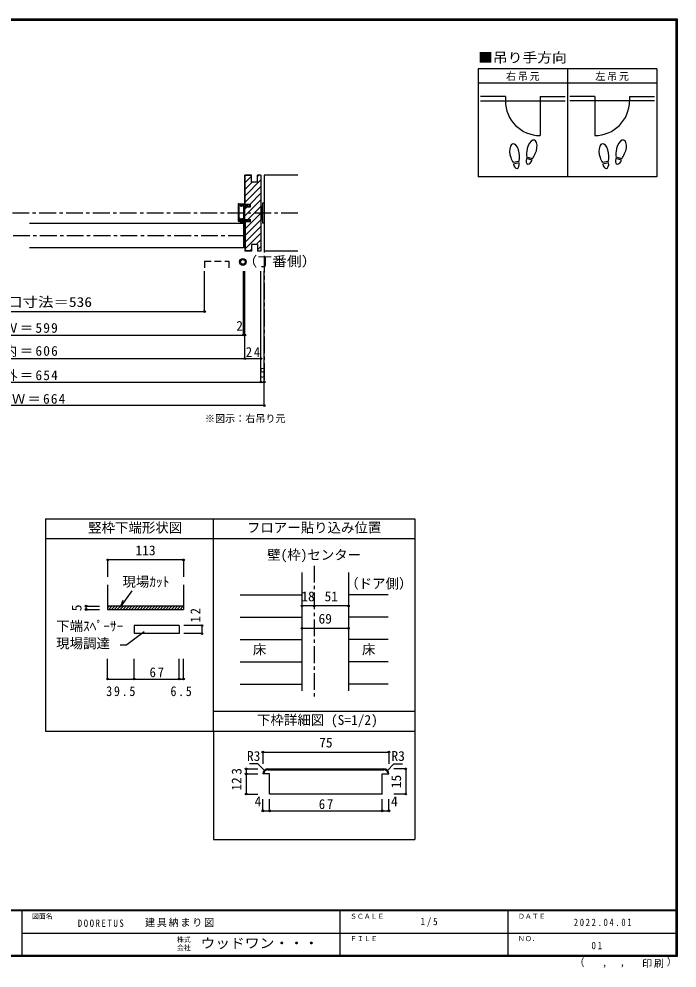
# Model space of a CAD drawing. Units: millimetres at full size, sheet at 1:5, with parts at other scales. Extents: x -973 to 977, y -718 to 696.
# Drawn here: x -3 to 977, y -718 to 696 of the extents above; entities that cross this region are included whole.
import ezdxf
from ezdxf.enums import TextEntityAlignment as Align

# ---------------------------------------------------------------- set-up
doc = ezdxf.new("R2010")
doc.units = ezdxf.units.MM
doc.header["$LTSCALE"] = 5
doc.header["$PDMODE"] = 32
doc.header["$PDSIZE"] = 2.5
for name, pattern in [('CHAIN1', [8, 5, -1, 1, -1]), ('DASHED1', [1.8, 1.2, -0.6]), ('DASHED2', [3, 2, -1])]:
    doc.linetypes.add(name, pattern=pattern)
for name, color, linetype in [('0-0_補助線', 4, 'Continuous'), ('0-1_通り芯', 4, 'CHAIN1'), ('0-3_仕上げ', 7, 'Continuous'), ('0-4_枠', 3, 'Continuous'), ('0-6_扉', 6, 'Continuous'), ('0-7_金物', 7, 'Continuous'), ('0-8_戸当', 7, 'Continuous'), ('0-A_文字', 3, 'Continuous'), ('0-B_寸法', 7, 'Continuous'), ('0-C_ハッチ', 4, 'Continuous'), ('1-4_枠', 3, 'Continuous'), ('1-B_寸法', 7, 'Continuous'), ('F-0_補助線', 7, 'Continuous'), ('F-1_枠', 6, 'Continuous'), ('F-A_文字', 7, 'Continuous')]:
    doc.layers.add(name, color=color, linetype=linetype)
doc.styles.add('ＭＳ ゴシック', font='')
doc.styles.get('ＭＳ ゴシック').set_extended_font_data('MS Gothic')

msp = doc.modelspace()

# ---------------------------------------------------------------- linework, layer by layer
at = {"layer": '0-0_補助線'}
for p, q in [((242.307, -109.894), (242.307, -134.894)), ((97.249, -178.786), (117.249, -178.786)), ((97.249, -183.786), (97.249, -178.786)), ((97.249, -183.786), (117.249, -183.786)), ((269.697, -207.695), (242.615, -207.695)), ((269.697, -207.695), (269.697, -219.695)), ((269.697, -219.695), (242.615, -219.695)), ((129.307, -287.343), (129.307, -257.335)), ((168.807, -287.343), (168.807, -257.335)), ((235.807, -287.343), (235.807, -257.335)), ((242.307, -287.343), (242.307, -257.335)), ((129.307, -287.343), (168.807, -287.343)), ((168.807, -287.343), (235.807, -287.343)), ((235.807, -287.343), (242.307, -287.343))]:
    msp.add_line(p, q, dxfattribs=at)
at = {"layer": '0-0_補助線', "color": 3}
for p, q in [((242.307, -146.826), (242.307, -183.786)), ((242.307, -178.786), (129.307, -178.786))]:
    msp.add_line(p, q, dxfattribs=at)
at = {"layer": '0-0_補助線', "color": 7}
for p, q in [((148.442, -180.125), (165.756, -156.173)), ((148.442, -180.125), (152.189, -169.818)), ((168.807, -207.695), (168.807, -219.695)), ((235.807, -207.695), (168.807, -207.695)), ((235.807, -207.695), (235.807, -219.695)), ((183.462, -216.9), (157.662, -236.25)), ((235.807, -219.695), (168.807, -219.695)), ((147.817, -236.25), (157.662, -236.25))]:
    msp.add_line(p, q, dxfattribs=at)
at = {"layer": '0-0_補助線', "linetype": 'DASHED1'}
for p, q in [((129.307, -181.233), (131.754, -178.786)), ((130.996, -183.786), (135.996, -178.786)), ((135.239, -183.786), (140.239, -178.786)), ((139.482, -183.786), (144.482, -178.786)), ((143.724, -183.786), (148.724, -178.786)), ((147.967, -183.786), (152.967, -178.786)), ((152.21, -183.786), (157.21, -178.786)), ((156.452, -183.786), (161.452, -178.786)), ((160.695, -183.786), (165.695, -178.786)), ((164.937, -183.786), (169.937, -178.786)), ((169.18, -183.786), (174.18, -178.786)), ((173.423, -183.786), (178.423, -178.786)), ((177.665, -183.786), (182.665, -178.786)), ((181.908, -183.786), (186.908, -178.786)), ((186.151, -183.786), (191.151, -178.786)), ((190.393, -183.786), (195.393, -178.786)), ((194.636, -183.786), (199.636, -178.786)), ((198.879, -183.786), (203.879, -178.786)), ((203.121, -183.786), (208.121, -178.786)), ((207.364, -183.786), (212.364, -178.786)), ((211.607, -183.786), (216.607, -178.786)), ((215.849, -183.786), (220.849, -178.786)), ((220.092, -183.786), (225.092, -178.786)), ((224.334, -183.786), (229.334, -178.786)), ((228.577, -183.786), (233.577, -178.786)), ((232.82, -183.786), (237.82, -178.786)), ((237.062, -183.786), (242.062, -178.786)), ((241.305, -183.786), (242.307, -182.784))]:
    msp.add_line(p, q, dxfattribs=at)
at = {"layer": '0-0_補助線'}
msp.add_lwpolyline([(242.307, -109.894), (129.307, -109.894), (129.307, -134.894)], dxfattribs=at)
at = {"layer": '0-0_補助線', "color": 3}
msp.add_lwpolyline([(129.307, -146.826), (129.307, -183.786), (242.307, -183.786)], dxfattribs=at)
at = {"layer": '0-0_補助線', "color": 7}
for p in [(129.307, -109.894), (242.307, -109.894), (97.249, -178.786), (97.249, -183.786), (269.697, -207.695), (269.697, -219.695), (129.307, -287.343), (168.807, -287.343), (235.807, -287.343), (242.307, -287.343)]:
    msp.add_point(p, dxfattribs=at)
at = {"layer": '0-1_通り芯'}
for p, q in [((362.506, 463), (362.506, 155)), ((412.506, 406.5), (-409.2, 406.5)), ((333.506, 373), (-330.2, 373)), ((436.653, -118.5), (436.653, -315.007))]:
    msp.add_line(p, q, dxfattribs=at)
at = {"layer": '0-3_仕上げ'}
for p, q in [((412.506, 463), (362.506, 463)), ((362.506, 463), (362.506, 350)), ((412.506, 350), (362.506, 350))]:
    msp.add_line(p, q, dxfattribs=at)
at = {"layer": '0-3_仕上げ', "color": 4}
for p, q in [((326.653, -161.801), (418.653, -161.801)), ((546.653, -161.801), (487.653, -161.801)), ((326.653, -195.103), (418.653, -195.103)), ((546.653, -195.103), (487.653, -195.103)), ((326.653, -228.404), (418.653, -228.404)), ((546.653, -228.404), (487.653, -228.404)), ((326.653, -261.706), (418.653, -261.706)), ((546.653, -261.706), (487.653, -261.706)), ((326.653, -295.007), (418.653, -295.007)), ((546.653, -295.007), (487.653, -295.007))]:
    msp.add_line(p, q, dxfattribs=at)
at = {"layer": '0-4_枠'}
for p, q in [((333.506, 419.479), (333.506, 463)), ((334.006, 419.479), (334.006, 462.5)), ((343.506, 462.5), (334.006, 462.5)), ((357.506, 463), (352.506, 463)), ((352.506, 453), (352.506, 463)), ((357.506, 463), (357.506, 350)), ((342.006, 419.479), (333.506, 419.479)), ((333.506, 415.779), (342.006, 415.779)), ((333.506, 397.179), (333.506, 415.779)), ((342.006, 415.779), (342.006, 419.479)), ((333.506, 397.179), (342.006, 397.179)), ((342.006, 393.479), (342.006, 397.179)), ((333.506, 393.5), (333.506, 350)), ((342.006, 393.479), (333.506, 393.479)), ((334.006, 393.5), (334.006, 350.5)), ((352.506, 360), (352.506, 350)), ((343.506, 350), (333.506, 350)), ((343.506, 350.5), (334.006, 350.5)), ((357.506, 350), (352.506, 350)), ((418.653, -305.007), (418.653, -128.5)), ((487.653, -128.5), (487.653, -305.007))]:
    msp.add_line(p, q, dxfattribs=at)
for points in [[(352.506, 453), (343.506, 453), (343.506, 463), (333.506, 463)], [(352.506, 360), (343.506, 360), (343.506, 350)]]:
    msp.add_lwpolyline(points, dxfattribs=at)
at = {"layer": '0-6_扉'}
for p, q in [((331.506, 391), (13.153, 391)), ((331.506, 391), (331.506, 355)), ((331.506, 355), (13.153, 355))]:
    msp.add_line(p, q, dxfattribs=at)
at = {"layer": '0-6_扉', "linetype": 'DASHED2'}
for p, q in [((273.512, 334.908), (273.512, 320)), ((273.512, 334.908), (309.512, 334.908)), ((309.512, 334.908), (309.512, 320))]:
    msp.add_line(p, q, dxfattribs=at)
at = {"layer": '0-7_金物'}
for p, q in [((358.006, 415.5), (357.506, 415.5)), ((358.006, 416.5), (358.006, 396.5)), ((360.006, 416.5), (358.006, 416.5)), ((362.506, 421.5), (360.006, 421.5)), ((360.006, 421.5), (360.006, 391.5)), ((362.506, 421.5), (362.506, 391.5)), ((358.006, 397.5), (357.506, 397.5)), ((360.006, 396.5), (358.006, 396.5)), ((362.506, 391.5), (360.006, 391.5))]:
    msp.add_line(p, q, dxfattribs=at)
for radius in [5, 3.5]:
    msp.add_circle((330.555, 333.957), radius, dxfattribs=at)
at = {"layer": '0-8_戸当', "color": 2}
for p, q in [((721.239, 580.308), (684.139, 580.308)), ((721.239, 580.308), (721.239, 574.008)), ((773.039, 580.308), (810.139, 580.308)), ((773.039, 580.308), (773.039, 522.208)), ((854.239, 580.308), (817.139, 580.308)), ((854.239, 580.308), (854.239, 522.208)), ((906.039, 580.308), (943.139, 580.308)), ((906.039, 580.308), (906.039, 574.008)), ((684.139, 574.008), (810.139, 574.008)), ((943.139, 574.008), (817.139, 574.008))]:
    msp.add_line(p, q, dxfattribs=at)
at = {"layer": '0-8_戸当', "color": 3}
for p, q in [((741.457, 483.378), (732.811, 481.853)), ((741.822, 481.31), (733.175, 479.785)), ((760.924, 485.706), (752.444, 487.978)), ((761.468, 487.735), (752.987, 490.007)), ((874.457, 483.378), (865.811, 481.853)), ((874.822, 481.31), (866.175, 479.785)), ((893.924, 485.706), (885.444, 487.978)), ((894.468, 487.735), (885.987, 490.007))]:
    msp.add_line(p, q, dxfattribs=at)
at = {"layer": '0-8_戸当'}
for p, q in [((323.506, 419.629), (323.506, 395.129)), ((324.506, 420.629), (333.206, 420.629)), ((325.006, 396.129), (325.006, 419.129)), ((325.006, 419.129), (327.106, 419.129)), ((327.106, 419.129), (327.106, 417.129)), ((327.106, 417.129), (328.306, 417.129)), ((328.306, 419.129), (331.006, 419.129)), ((328.306, 417.129), (328.306, 419.129)), ((330.62, 419.116), (328.902, 418.643)), ((330.172, 417.828), (329.311, 417.515)), ((331.006, 418.879), (331.006, 419.129)), ((331.006, 418.829), (331.006, 418.579)), ((333.506, 418.579), (331.006, 418.579)), ((331.506, 417.379), (331.006, 417.379)), ((333.405, 420.104), (331.505, 418.654)), ((332.006, 398.629), (332.006, 416.879)), ((333.506, 418.329), (333.506, 418.579)), ((333.506, 418.329), (338.006, 418.329)), ((333.506, 396.129), (333.506, 416.829)), ((338.006, 416.829), (333.506, 416.829)), ((341.006, 417.579), (338.006, 419.479)), ((338.006, 418.329), (338.006, 419.479)), ((338.006, 416.079), (341.006, 417.579)), ((338.006, 416.079), (338.006, 416.829)), ((325.006, 396.129), (329.006, 396.129)), ((327.989, 396.284), (325.498, 397.061)), ((328.538, 397.579), (325.915, 398.397)), ((329.006, 396.179), (329.006, 396.129)), ((331.506, 398.129), (329.546, 398.129)), ((331.006, 395.329), (329.803, 396.581)), ((324.006, 394.629), (331.006, 394.629)), ((330.201, 391.519), (324.006, 394.629)), ((330.515, 392.145), (325.567, 394.629)), ((331.006, 394.629), (331.006, 395.329)), ((332.106, 393.129), (332.106, 395.629)), ((332.806, 394.629), (338.006, 394.629)), ((332.806, 393.129), (332.806, 394.629)), ((338.006, 394.629), (338.006, 393.479))]:
    msp.add_line(p, q, dxfattribs=at)
for points in [[(332.806, 394.629), (332.806, 395.629), (332.006, 395.629), (332.006, 396.729), (329.669, 396.729)], [(338.006, 396.879), (338.006, 396.129), (333.506, 396.129)], [(338.006, 396.879), (341.006, 395.379), (338.006, 393.479)]]:
    msp.add_lwpolyline(points, dxfattribs=at)
at = {"layer": '0-8_戸当', "color": 2}
for centre, start, end in [((773.039, 574.008), 180, 270), ((854.239, 574.008), 270, 0)]:
    msp.add_arc(centre, 51.8, start, end, dxfattribs=at)
at = {"layer": '0-8_戸当'}
for centre, radius, start, end in [((324.506, 419.629), 1, 90, 180), ((329.106, 418.079), 0.6, 106.79003, 180), ((329.106, 418.079), 0.6, 180, 293.33765), ((331.006, 418.379), 1, 213.47738, 270), ((330.706, 418.829), 0.3, 0, 106.79003), ((331.306, 418.879), 0.3, 180, 311.34778), ((331.506, 416.879), 0.5, 0, 90), ((333.206, 420.329), 0.3, 311.34778, 90), ((325.706, 397.729), 0.7, 72.67017, 252.67017), ((328.346, 397.429), 1.2, 252.67017, 311.40962), ((329.546, 396.929), 1.2, 90, 147.21126), ((329.506, 396.179), 0.5, 53.61521, 180), ((329.669, 395.929), 0.8, 90, 131.40962), ((331.506, 398.629), 0.5, 270, 0), ((324.006, 395.129), 0.5, 180, 270), ((331.006, 393.129), 1.8, 243.42485, 360), ((331.006, 393.129), 1.1, 243.42485, 360)]:
    msp.add_arc(centre, radius, start, end, dxfattribs=at)
at = {"layer": '0-8_戸当', "color": 3}
for centre, major_axis, ratio, start_param, end_param in [((734.795, 495.877), (-2.445, 13.867), 0.5, 4.34059143, 8.22577918), ((760.713, 501.878), (3.644, 13.601), 0.5, 4.34059143, 8.22577918), ((867.795, 495.877), (-2.445, 13.867), 0.5, 4.34059143, 8.22577918), ((893.713, 501.878), (3.644, 13.601), 0.5, 4.34059143, 8.22577918), ((760.609, 501.489), (4.416, 16.48), 0.4, 1.85063327, 2.44287679), ((760.609, 501.489), (4.416, 16.48), 0.4, 3.84030852, 4.43255203), ((893.609, 501.489), (4.416, 16.48), 0.4, 1.85063327, 2.44287679), ((893.609, 501.489), (4.416, 16.48), 0.4, 3.84030852, 4.43255203), ((734.865, 495.481), (-2.963, 16.802), 0.4, 1.85063327, 2.44287679), ((737.498, 480.548), (-1.27, 7.205), 0.6, 1.57079633, 4.71238898), ((734.865, 495.481), (-2.963, 16.802), 0.4, 3.84030852, 4.43255203), ((756.684, 486.842), (1.894, 7.067), 0.6, 1.57079633, 4.71238898), ((867.865, 495.481), (-2.963, 16.802), 0.4, 1.85063327, 2.44287679), ((870.498, 480.548), (-1.27, 7.205), 0.6, 1.57079633, 4.71238898), ((867.865, 495.481), (-2.963, 16.802), 0.4, 3.84030852, 4.43255203), ((889.684, 486.842), (1.894, 7.067), 0.6, 1.57079633, 4.71238898)]:
    msp.add_ellipse(centre, major_axis=major_axis, ratio=ratio, start_param=start_param, end_param=end_param, dxfattribs=at)
at = {"layer": '0-A_文字'}
for p, q in [((680.639, 621.667), (680.639, 460.667)), ((946.639, 621.667), (680.639, 621.667)), ((813.639, 621.667), (813.639, 460.667)), ((680.639, 600.667), (946.639, 600.667)), ((36.653, -48.5), (36.653, -365.007)), ((286.653, -117.492), (286.653, -48.5)), ((586.653, -48.5), (586.653, -526.5)), ((286.653, -78.5), (36.653, -78.5)), ((586.653, -78.5), (286.653, -78.5)), ((286.653, -365.007), (286.653, -117.492)), ((286.653, -335.007), (586.653, -335.007)), ((36.653, -365.007), (286.653, -365.007)), ((286.653, -365.007), (286.653, -526.5)), ((286.653, -365.007), (586.653, -365.007)), ((286.653, -526.5), (586.653, -526.5))]:
    msp.add_line(p, q, dxfattribs=at)
for points in [[(946.639, 621.667), (946.639, 460.667), (680.639, 460.667)], [(36.653, -48.5), (286.653, -48.5), (586.653, -48.5)]]:
    msp.add_lwpolyline(points, dxfattribs=at)
at = {"layer": '0-B_寸法', "color": 4}
for p, q in [((273.512, 260), (273.512, 320)), ((331.506, 225), (331.506, 320)), ((333.506, 190), (333.506, 320)), ((357.506, 155), (357.506, 320)), ((362.506, 120), (362.506, 320)), ((-320.2, 260), (273.512, 260)), ((-330.2, 225), (333.506, 225)), ((-354.2, 190), (357.506, 190)), ((-359.2, 155), (362.506, 155)), ((362.506, 120), (-359.2, 120)), ((487.653, -178.452), (418.653, -178.452)), ((418.653, -211.753), (487.653, -211.753))]:
    msp.add_line(p, q, dxfattribs=at)
at = {"layer": '0-B_寸法'}
for p in [(273.512, 260), (331.506, 225), (333.506, 225), (333.506, 190), (357.506, 190), (357.506, 155), (362.506, 155), (362.506, 120), (418.653, -178.452), (436.653, -178.452), (487.653, -178.452), (418.653, -211.753), (487.653, -211.753)]:
    msp.add_point(p, dxfattribs=at)
at = {"layer": '0-C_ハッチ'}
for p, q in [((334.006, 462.333), (334.173, 462.5)), ((334.006, 452.434), (343.506, 461.934)), ((334.006, 432.635), (357.506, 456.135)), ((334.006, 442.534), (344.472, 453)), ((352.506, 461.034), (354.472, 463)), ((334.006, 422.735), (357.506, 446.235)), ((333.506, 402.436), (357.506, 426.436)), ((340.322, 419.151), (357.506, 436.336)), ((333.506, 412.336), (336.95, 415.779)), ((338.17, 397.2), (357.506, 416.537)), ((334.006, 383.137), (357.506, 406.637)), ((334.006, 373.238), (357.506, 396.738)), ((334.006, 363.338), (357.506, 386.838)), ((334.006, 353.439), (357.506, 376.939)), ((350.467, 360), (357.506, 367.039)), ((352.506, 352.14), (357.506, 357.14)), ((340.967, 350.5), (343.506, 353.039))]:
    msp.add_line(p, q, dxfattribs=at)
at = {"layer": '1-4_枠'}
for p, q in [((367.915, -421.188), (540.415, -421.188)), ((367.915, -422.438), (540.415, -422.438)), ((370.415, -428.688), (360.415, -428.688)), ((370.415, -458.688), (370.415, -428.688)), ((537.915, -428.688), (547.915, -428.688)), ((537.915, -458.688), (537.915, -428.688)), ((537.915, -458.688), (370.415, -458.688))]:
    msp.add_line(p, q, dxfattribs=at)
for centre, radius, start, end in [((367.915, -428.688), 7.5, 90, 180), ((367.915, -428.688), 6.25, 90, 180), ((540.415, -428.688), 7.5, 0, 90), ((540.415, -428.688), 6.25, 0, 90)]:
    msp.add_arc(centre, radius, start, end, dxfattribs=at)
at = {"layer": '1-B_寸法', "color": 4}
for p, q in [((360.415, -396.188), (360.415, -413.688)), ((360.415, -396.188), (547.915, -396.188)), ((547.915, -396.188), (547.915, -413.688)), ((335.415, -421.188), (352.915, -421.188)), ((352.915, -413.688), (340.415, -413.688)), ((362.612, -423.385), (352.915, -413.688)), ((545.719, -423.385), (555.415, -413.688)), ((572.915, -421.188), (555.202, -421.188)), ((555.415, -413.688), (567.915, -413.688)), ((572.915, -421.188), (572.915, -458.688)), ((335.415, -428.688), (352.915, -428.688)), ((360.415, -483.688), (360.415, -466.188)), ((370.415, -483.688), (370.415, -466.188)), ((537.915, -483.688), (537.915, -466.188)), ((547.915, -483.688), (547.915, -466.188)), ((572.915, -458.688), (555.202, -458.688)), ((360.415, -483.688), (547.915, -483.688))]:
    msp.add_line(p, q, dxfattribs=at)
msp.add_lwpolyline([(335.415, -421.188), (335.415, -458.688), (352.915, -458.688)], dxfattribs=at)
at = {"layer": '1-B_寸法'}
for p in [(360.415, -396.188), (547.915, -396.188), (335.415, -421.188), (572.915, -421.188), (335.415, -428.688), (335.415, -458.688), (572.915, -458.688), (360.415, -483.688), (370.415, -483.688), (537.915, -483.688), (547.915, -483.688)]:
    msp.add_point(p, dxfattribs=at)
at = {"layer": 'F-1_枠'}
for p, q in [((-973.347, 695.833), (976.653, 695.833)), ((-973.347, 695), (976.653, 695)), ((-973.347, 694.167), (976.653, 694.167)), ((974.986, 695.833), (974.986, -700.833)), ((975.82, 695.833), (975.82, -700.833)), ((976.653, 695.833), (976.653, -700.833)), ((976.653, -631.667), (-973.347, -631.667)), ((976.653, -632.5), (-973.347, -632.5)), ((1.653, -632.5), (1.653, -699.167)), ((474.986, -632.5), (474.986, -699.167)), ((724.986, -632.5), (724.986, -699.167)), ((1.653, -665.833), (974.986, -665.834)), ((976.653, -699.167), (-973.347, -699.167)), ((976.653, -700), (-973.347, -700)), ((976.653, -700.833), (-973.347, -700.833))]:
    msp.add_line(p, q, dxfattribs=at)

# ---------------------------------------------------------------- texts
at = {"layer": '0-0_補助線', "color": 7, "style": 'ＭＳ ゴシック'}
for s, p in [('113', (170.807, -107.394)), ('現場ｶｯﾄ', (151.375, -154.147)), ('下端ｽﾍﾟｰｻｰ', (52.726, -220.298)), ('現場調達', (52.726, -245.893))]:
    msp.add_text(s, height=14.66, dxfattribs=at).set_placement(p, align=Align.BOTTOM_LEFT)
msp.add_text('5', height=14.66, rotation=90, dxfattribs=at).set_placement((94.749, -186.38), align=Align.BOTTOM_LEFT)
at = {"layer": '0-0_補助線', "color": 7, "insert": (267.197, -203.122), "char_height": 14.66, "attachment_point": 7, "rotation": 90, "style": 'ＭＳ ゴシック'}
msp.add_mtext('\\T1.27;\\W0.95;12', dxfattribs=at)
at = {"layer": '0-0_補助線', "color": 7, "char_height": 14.66, "attachment_point": 7, "style": 'ＭＳ ゴシック'}
for s, insert in [('\\T1.27;\\W0.95;67', (191.682, -284.843)), ('\\T1.28;\\W0.9;39.5', (127.182, -312.969)), ('\\T1.27;\\W0.9;6.5', (222.807, -312.969))]:
    msp.add_mtext(s, dxfattribs=dict(at, insert=insert))
at = {"layer": '0-A_文字', "color": 7, "style": 'ＭＳ ゴシック', "width": 1.1}
for s, p in [('■吊り手方向', (680.639, 626.667)), ('（丁番側）', (330.188, 323.105))]:
    msp.add_text(s, height=14.66, dxfattribs=at).set_placement(p, align=Align.BOTTOM_LEFT)
at = {"layer": '0-A_文字', "color": 7, "style": 'ＭＳ ゴシック'}
for s, height, p in [('※図示：右吊り元', 11, (274.044, 91.751)), ('竪枠下端形状図', 14.66, (100.367, -73.5)), ('フロアー貼り込み位置', 14.66, (336.653, -73.5)), ('壁(枠)センター', 14.66, (366.653, -114.091)), ('（ドア側）', 14.66, (482.944, -156.835)), ('床', 14.66, (345.403, -255.055)), ('床', 14.66, (507.903, -255.055)), ('下枠詳細図 (S=1/2)', 14.66, (351.653, -360.007))]:
    msp.add_text(s, height=height, dxfattribs=at).set_placement(p, align=Align.BOTTOM_LEFT)
at = {"layer": '0-A_文字', "color": 7, "char_height": 11, "attachment_point": 7, "style": 'ＭＳ ゴシック'}
for s, insert in [('\\T1.17;右吊元', (722.139, 603.667)), ('\\T1.17;左吊元', (855.139, 603.667))]:
    msp.add_mtext(s, dxfattribs=dict(at, insert=insert))
at = {"layer": '0-B_寸法', "style": 'ＭＳ ゴシック', "width": 1.15}
msp.add_text('有効開口寸法＝536', height=14.66, dxfattribs=at).set_placement((-89.347, 262.5), align=Align.BOTTOM_LEFT)
at = {"layer": '0-B_寸法', "style": 'ＭＳ ゴシック'}
for s, p in [('2', (320.756, 227)), ('5', (355.006, 157.5)), ('18', (417.653, -175.952)), ('51', (452.153, -175.952)), ('69', (443.153, -209.253))]:
    msp.add_text(s, height=14.66, dxfattribs=at).set_placement(p, align=Align.BOTTOM_LEFT)
at = {"layer": '0-B_寸法', "char_height": 14.66, "attachment_point": 7, "style": 'ＭＳ ゴシック'}
for s, insert in [('\\T1.17;ＤＷ＝599', (-48.347, 228.153)), ('\\T1.17;枠内＝606', (-48.347, 192.5)), ('\\T1.27;\\W0.95;24', (334.881, 192.5)), ('\\T1.17;枠外＝654', (-48.347, 156.306)), ('\\T1.16;ＲＯＷ＝664', (-59.597, 122.5))]:
    msp.add_mtext(s, dxfattribs=dict(at, insert=insert))
at = {"layer": '1-B_寸法', "style": 'ＭＳ ゴシック'}
for s, p in [('75', (444.165, -393.688)), ('R3', (336.665, -413.688)), ('R3', (551.665, -413.688)), ('4', (348.128, -481.188)), ('4', (551.103, -481.188))]:
    msp.add_text(s, height=14.66, dxfattribs=at).set_placement(p, align=Align.BOTTOM_LEFT)
for s, p in [('3', (332.915, -429.938)), ('12', (332.915, -453.688)), ('15', (570.415, -449.938))]:
    msp.add_text(s, height=14.66, rotation=90, dxfattribs=at).set_placement(p, align=Align.BOTTOM_LEFT)
at = {"layer": '1-B_寸法', "insert": (443.54, -481.188), "char_height": 14.66, "attachment_point": 7, "style": 'ＭＳ ゴシック'}
msp.add_mtext('\\T1.27;\\W0.95;67', dxfattribs=at)
at = {"layer": 'F-0_補助線', "char_height": 11, "attachment_point": 7, "style": 'ＭＳ ゴシック'}
for s, insert in [('\\T1.39;\\W0.85;DOORETUS', (84.986, -656.798)), ('\\T1.17;建具納まり図', (185.035, -656.798))]:
    msp.add_mtext(s, dxfattribs=dict(at, insert=insert))
at = {"layer": 'F-A_文字', "style": 'ＭＳ ゴシック'}
for s, height, p in [('図面名', 7.331, (16.653, -646.667)), ('ＳＣＡＬＥ', 7.331, (489.986, -646.667)), ('ＤＡＴＥ', 7.331, (739.986, -646.667)), ('株式', 7.331, (232.486, -681.5)), ('ＦＩＬＥ', 7.331, (489.986, -680)), ('ＮＯ．', 7.331, (739.986, -680.001)), ('会社', 7.331, (232.486, -693.5)), ('（', 11, (823.992, -718.052)), ('）', 11, (961.387, -717.355)), (',', 11, (865.199, -718.052)), (',', 11, (891.686, -717.588))]:
    msp.add_text(s, height=height, dxfattribs=at).set_placement(p, align=Align.BOTTOM_LEFT)
at = {"layer": 'F-A_文字', "style": 'ＭＳ ゴシック', "width": 1.1}
msp.add_text('ウッドワン・・・', height=14.66, dxfattribs=at).set_placement((267.486, -692.5), align=Align.BOTTOM_LEFT)
at = {"layer": 'F-A_文字', "char_height": 11, "attachment_point": 7, "style": 'ＭＳ ゴシック'}
for s, insert in [('\\T1.38;\\W0.9;1/5', (594.986, -656.667)), ('\\T1.39;\\W0.85;2022.04.01', (823.111, -655.417)), ('\\T1.36;\\W0.9;01', (849.361, -690.001)), ('\\T1.17;印刷', (924.678, -717.82))]:
    msp.add_mtext(s, dxfattribs=dict(at, insert=insert))

doc.saveas('drawing.dxf')
